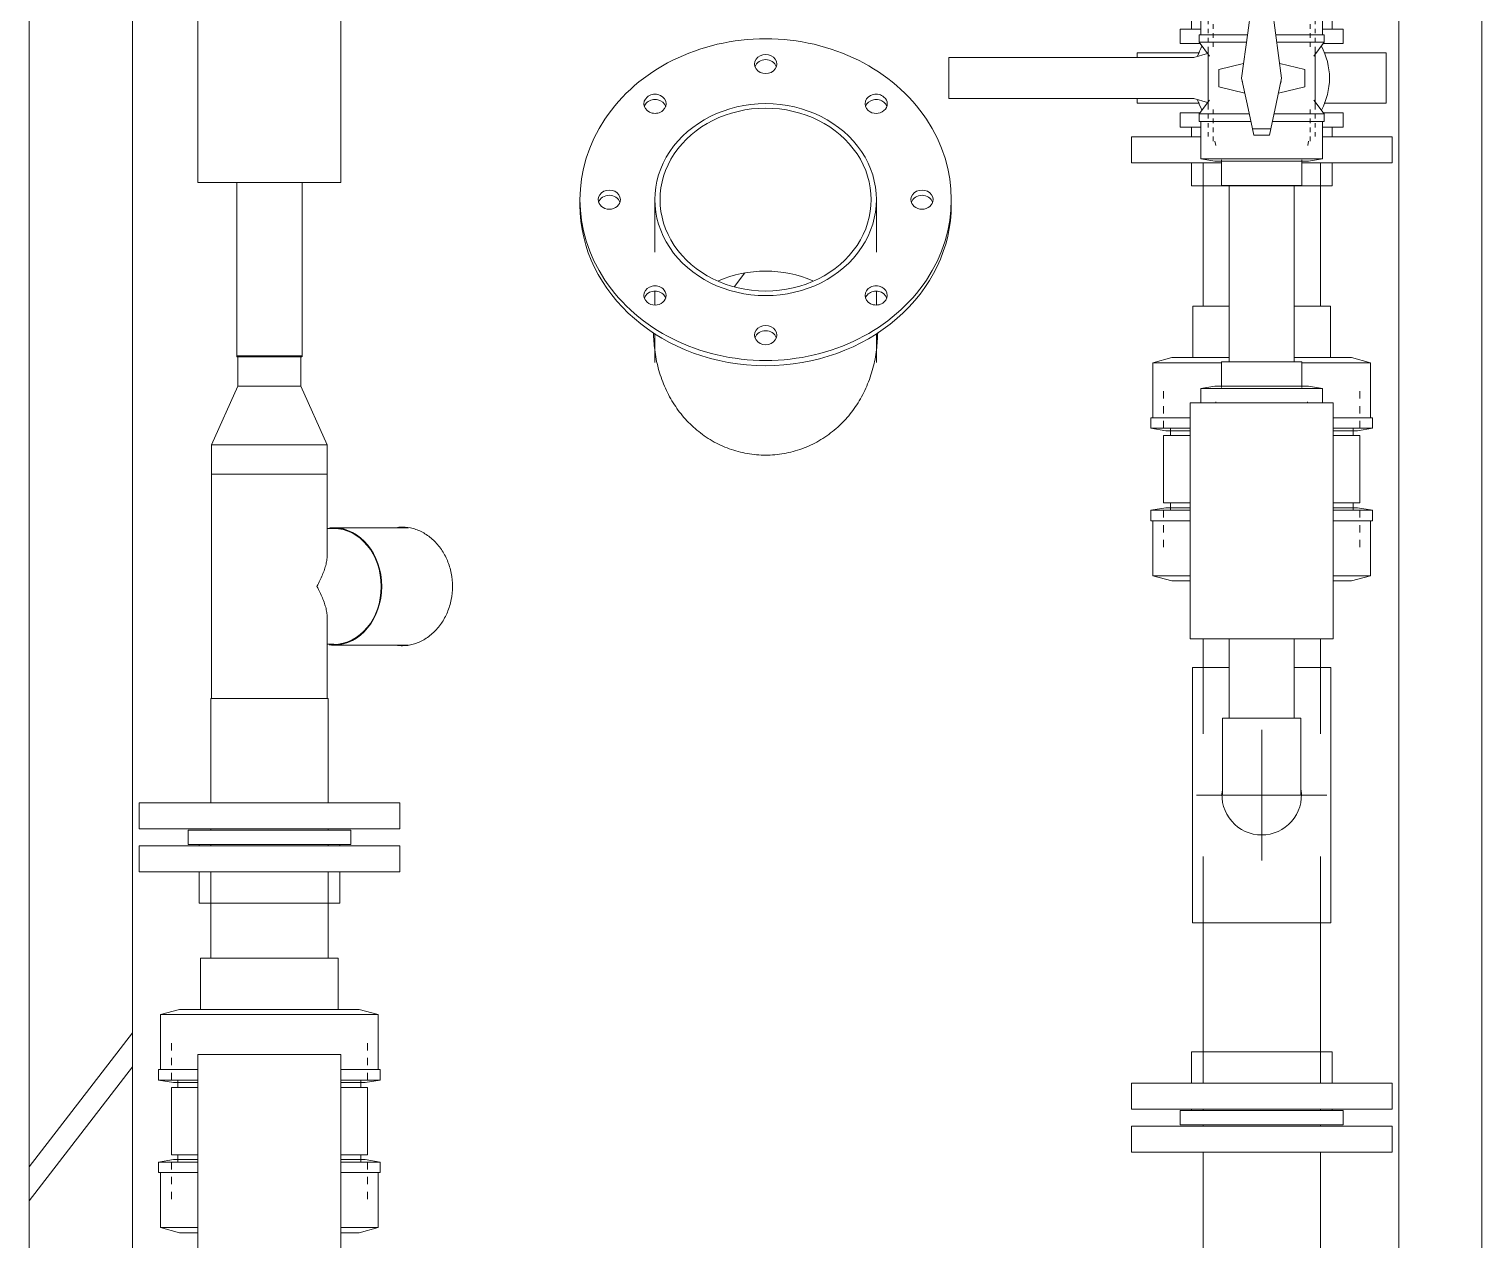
# Model space of a CAD drawing. Header units: millimetres. Extents: x -4001 to 3774, y -595 to 3523.
# Drawn here: x -2448 to -1333, y 1409 to 2338 of the extents above; entities that cross this region are included whole.
import ezdxf

# ---------------------------------------------------------------- set-up
doc = ezdxf.new("R2010")
doc.units = ezdxf.units.MM
for name, color, linetype, lineweight in [('A_--------_E-', 8, 'Continuous', 9), ('M-_EQPT----_E', 7, 'Continuous', 9), ('M-_WATR----_E', 5, 'Continuous', 9)]:
    doc.layers.add(name, color=color, linetype=linetype, lineweight=lineweight)

# ---------------------------------------------------------------- blocks, each defined once
blk = doc.blocks.new('PNS-0100 MAIN FRAME - ASY PNS-0100 MAIN FRAME_iam-651195-Разрез 3')
at = {"layer": 'A_--------_E-'}
for p, q in [((-1333.2, 2755), (-1333.2, 325.1)), ((-1906.9, 2140.2), (-1898.8, 2150.6)), ((-2368.9, 1567.7), (-2448.2, 1465)), ((-2448.2, 1438.8), (-2368.9, 1541.5))]:
    blk.add_line(p, q, dxfattribs=at)
blk = doc.blocks.new('PNS-0100 MAIN FRAME - Standard-550811-Разрез 3')
blk.add_blockref('PNS-0100 MAIN FRAME - ASY PNS-0100 MAIN FRAME_iam-651195-Разрез 3', (0, 0))
blk = doc.blocks.new('PNS-Filter column D1000 _Left side_ - ASY PNS-Filter column D1000_iam-892261-Разрез 3')
at = {"layer": 'A_--------_E-'}
for p, q in [((-2448.2, 2510.1), (-2448.2, 1014.4)), ((-2448.2, 1014.4), (-2448.2, 2510.1))]:
    blk.add_line(p, q, dxfattribs=at)
blk = doc.blocks.new('PNS-Filter column D1000 _Left side_ - Standard-896179-Разрез 3')
blk.add_blockref('PNS-Filter column D1000 _Left side_ - ASY PNS-Filter column D1000_iam-892261-Разрез 3', (0, 0))
blk = doc.blocks.new('PNS-Filter column D1000 _Left side_ - ASY PNS-Filter column D1000_iam-V2-Разрез 3')
at = {"layer": 'A_--------_E-'}
for p, q in [((-2368.9, 610.1), (-2368.9, 2510.1)), ((-1396.9, 2510.1), (-1396.9, 1014.2)), ((-1396.9, 1014.2), (-1396.9, 2510.1)), ((-2025.4, 2202.8), (-2025.4, 2206.8)), ((-1967.9, 2166.6), (-1967.9, 2206.8)), ((-1797.9, 2206.8), (-1797.9, 2166.6)), ((-1740.4, 2206.8), (-1740.4, 2202.8)), ((-1967.9, 2126.2), (-1967.9, 2136.5)), ((-1797.9, 2136.5), (-1797.9, 2126.2)), ((-1967.9, 2081.8), (-1967.9, 2104.2)), ((-1797.9, 2104.2), (-1797.9, 2081.8)), ((-2287.9, 2063.6), (-2287.9, 2086.1)), ((-2239.6, 2086.1), (-2239.6, 2063.6)), ((-2308.2, 2018.6), (-2287.9, 2063.6)), ((-2277.6, 2063.6), (-2287.8, 2063.6)), ((-2239.6, 2063.6), (-2277.6, 2063.6)), ((-2239.6, 2063.6), (-2219.3, 2018.6)), ((-2308.2, 1996.1), (-2308.2, 2018.6)), ((-2289.2, 2018.6), (-2308.2, 2018.6)), ((-2219.3, 2018.6), (-2289.2, 2018.6)), ((-2219.3, 2018.6), (-2219.3, 1996.1)), ((-2308.2, 1824.1), (-2308.2, 1996.1)), ((-2227.3, 1996.1), (-2308.2, 1996.1)), ((-2289.2, 1996.1), (-2308.2, 1996.1)), ((-2219.3, 1996.1), (-2289.2, 1996.1)), ((-2219.3, 1996.1), (-2227.3, 1996.1)), ((-2219.3, 1996.1), (-2219.3, 1935.6)), ((-2219.3, 1954.6), (-2214.4, 1954.6)), ((-2214.4, 1955.1), (-2157, 1955.1)), ((-2219.3, 1884.6), (-2219.3, 1824.1)), ((-2214.4, 1865.7), (-2219.3, 1865.7)), ((-2157, 1865.1), (-2214.4, 1865.1)), ((-2308.7, 1744.1), (-2308.7, 1824.1)), ((-2308.7, 1824.1), (-2237.9, 1824.1)), ((-2237.9, 1824.1), (-2218.7, 1824.1)), ((-2218.7, 1824.1), (-2218.7, 1744.1)), ((-2363.7, 1724.1), (-2363.7, 1744.1)), ((-2363.7, 1744.1), (-2345.6, 1744.1)), ((-2345.6, 1744.1), (-2163.7, 1744.1)), ((-2163.7, 1744.1), (-2163.7, 1724.1)), ((-2363.7, 1724.1), (-2345.6, 1724.1)), ((-2345.6, 1724.1), (-2163.7, 1724.1)), ((-1602.2, 1476.1), (-1602.2, 1496.1)), ((-1420.3, 1496.1), (-1602.2, 1496.1)), ((-1402.2, 1496.1), (-1420.3, 1496.1)), ((-1402.2, 1496.1), (-1402.2, 1476.1)), ((-1420.3, 1476.1), (-1602.2, 1476.1)), ((-1547.2, 1396.1), (-1547.2, 1476.1)), ((-1457.2, 1476.1), (-1457.2, 1396.1)), ((-1402.2, 1476.1), (-1420.3, 1476.1))]:
    blk.add_line(p, q, dxfattribs=at)
for centre, major_axis, ratio, start_param, end_param in [((-1882.9, 2206.8), (-142.5, 0), 0.866025, 4.712389, 7.853982), ((-1882.9, 2206.8), (-142.5, 0), 0.866025, 1.570796, 4.712389), ((-1882.9, 2310.8), (8.5, 0), 0.866025, 1.570796, 4.712389), ((-1882.9, 2306.8), (8.5, 0), 0.866025, 1.570796, 2.857075), ((-1882.9, 2310.8), (-8.5, 0), 0.866025, 1.570796, 4.712389), ((-1882.9, 2306.8), (8.5, 0), 0.866025, 0.284518, 1.570796), ((-1967.8, 2280.3), (8.5, 0), 0.866025, 5.497787, 8.63938), ((-1798.1, 2280.3), (8.5, 0), 0.866025, 0.785398, 3.926991), ((-1967.8, 2280.3), (8.5, 0), 0.866025, 2.356194, 5.497787), ((-1967.8, 2276.3), (8.5, 0), 0.866025, 2.356194, 2.864755), ((-1967.8, 2276.3), (8.5, 0), 0.866025, 0.276838, 2.356194), ((-1882.9, 2206.8), (-85, 0), 0.866025, 4.712389, 7.853982), ((-1882.9, 2206.8), (-85, 0), 0.866025, 4.712389, 7.853982), ((-1882.9, 2206.8), (-81, 0), 0.866025, 4.712389, 7.853982), ((-1882.9, 2206.8), (-85, 0), 0.866025, 1.570796, 4.712389), ((-1882.9, 2206.8), (-85, 0), 0.866025, 1.570796, 4.712389), ((-1882.9, 2206.8), (-81, 0), 0.866025, 1.570796, 4.712389), ((-1798.1, 2276.3), (8.5, 0), 0.866025, 0.785398, 2.864755), ((-1798.1, 2280.3), (8.5, 0), 0.866025, 3.926991, 7.068583), ((-1798.1, 2276.3), (8.5, 0), 0.866025, 0.276838, 0.785398), ((-2002.9, 2206.8), (8.5, 0), 0.866025, 0, 3.141593), ((-2002.9, 2202.8), (8.5, 0), 0.866025, 0.284518, 2.857075), ((-1762.9, 2206.8), (8.5, 0), 0.866025, 0, 3.141593), ((-1762.9, 2202.8), (8.5, 0), 0.866025, 0.284518, 2.857075), ((-1882.9, 2202.8), (-142.5, 0), 0.866025, 0, 1.570796), ((-2002.9, 2206.8), (8.5, 0), 0.866025, 3.141593, 6.283185), ((-1882.9, 2202.8), (-142.5, 0), 0.866025, 1.570796, 3.141593), ((-1762.9, 2206.8), (8.5, 0), 0.866025, 3.141593, 6.283185), ((-1882.9, 2081.8), (81, 0), 0.866025, 1.570796, 2.033415), ((-1882.9, 2081.8), (-81, 0), 0.866025, 4.24977, 4.712389), ((-1967.8, 2133.3), (8.5, 0), 0.866025, 0.785398, 3.926991), ((-1798.1, 2133.3), (8.5, 0), 0.866025, 5.497787, 8.63938), ((-1967.8, 2129.3), (8.5, 0), 0.866025, 0.785398, 2.864755), ((-1967.8, 2133.3), (8.5, 0), 0.866025, 3.926991, 7.068583), ((-1967.8, 2129.3), (8.5, 0), 0.866025, 0.276838, 0.785398), ((-1798.1, 2133.3), (8.5, 0), 0.866025, 2.356194, 5.497787), ((-1798.1, 2129.3), (8.5, 0), 0.866025, 2.356194, 2.864755), ((-1798.1, 2129.3), (8.5, 0), 0.866025, 0.276838, 2.356194), ((-1882.9, 2102.9), (8.5, 0), 0.866025, 1.570796, 4.712389), ((-1882.9, 2102.9), (8.5, 0), 0.866025, 4.712389, 7.853982), ((-1882.9, 2098.9), (8.5, 0), 0.866025, 1.570796, 2.857075), ((-1882.9, 2098.9), (8.5, 0), 0.866025, 0.284518, 1.570796), ((-2214.4, 1910.1), (0, 45), 0.819152, 0, 0.093906), ((-2214.4, 1910.1), (0, 45), 0.819152, 3.141593, 6.283185), ((-2214.4, 1910.1), (0, 44.5), 0.819152, 3.141593, 6.283185), ((-2214.4, 1910.1), (0, 45), 0.819152, 3.047687, 3.141593)]:
    blk.add_ellipse(centre, major_axis=major_axis, ratio=ratio, start_param=start_param, end_param=end_param, dxfattribs=at)
for points, knots in [([(-1968.9, 2104.8), (-1968.9, 2100.4), (-1968.3, 2091.2), (-1965.6, 2077.5), (-1960.9, 2063.6), (-1954.1, 2050.7), (-1945.9, 2039.5), (-1936, 2029.8), (-1924.1, 2021.4), (-1915.3, 2017.3), (-1910.8, 2015.7)], [-0.9967897, -0.9967897, -0.9967897, -0.9967897, -0.95, -0.9, -0.85, -0.8, -0.75, -0.7, -0.65, -0.6, -0.6, -0.6, -0.6]), ([(-1855.1, 2015.7), (-1850.6, 2017.3), (-1841.8, 2021.4), (-1829.9, 2029.8), (-1820, 2039.5), (-1811.7, 2050.7), (-1805, 2063.6), (-1800.2, 2077.5), (-1797.6, 2091.2), (-1797, 2100.4), (-1796.9, 2104.8)], [-0.4, -0.4, -0.4, -0.4, -0.35, -0.3, -0.25, -0.2, -0.15, -0.1, -0.05, -0.0032103, -0.0032103, -0.0032103, -0.0032103]), ([(-2219.3, 1935.6), (-2219.3, 1935.3), (-2219.3, 1933.9), (-2219.5, 1931.1), (-2220.2, 1927.1), (-2221.4, 1923.2), (-2223.5, 1917.6), (-2225.6, 1913.2), (-2227.3, 1910.1)], [0.6111111, 0.6111111, 0.6111111, 0.6111111, 0.625, 0.6875, 0.75, 0.8125, 0.875, 1, 1, 1, 1]), ([(-2227.3, 1910.1), (-2225.6, 1907.1), (-2223.5, 1902.7), (-2221.4, 1897.1), (-2220.2, 1893.1), (-2219.5, 1889.2), (-2219.3, 1886.4), (-2219.3, 1884.9), (-2219.3, 1884.6)], [0, 0, 0, 0, 0.125, 0.1875, 0.25, 0.3125, 0.375, 0.3888889, 0.3888889, 0.3888889, 0.3888889]), ([(-2165.4, 1864.8), (-2164.1, 1864.7), (-2160.2, 1864.5), (-2156.2, 1865), (-2153.4, 1865.7)], [-0.5320306, -0.5320306, -0.5320306, -0.5320306, -0.5, -0.4285714, -0.4285714, -0.4285714, -0.4285714])]:
    blk.add_open_spline(points, degree=3, knots=knots, dxfattribs=at)
for points in [[(-1968.9, 2104), (-1968.9, 2104.2), (-1968.9, 2104.5), (-1968.9, 2104.7)], [(-1797, 2104.7), (-1797, 2104.5), (-1797, 2104.2), (-1797, 2104)], [(-1910.8, 2015.7), (-1906.3, 2014.1), (-1897.1, 2011.6), (-1882.9, 2010.4), (-1868.7, 2011.6), (-1859.6, 2014.1), (-1855.1, 2015.7)], [(-2161.7, 1955.6), (-2162.9, 1955.6), (-2164.1, 1955.6), (-2165.4, 1955.4)], [(-2161.9, 1955.4), (-2161.3, 1955.5), (-2160.6, 1955.5), (-2160, 1955.6)], [(-2153.4, 1954.5), (-2156.2, 1955.3), (-2159, 1955.6), (-2161.7, 1955.6)], [(-2123.2, 1910.1), (-2123.2, 1913.6), (-2123.9, 1920.4), (-2126.9, 1930.1), (-2131.5, 1938.7), (-2137.7, 1945.9), (-2145.2, 1951.5), (-2150.7, 1953.8), (-2153.4, 1954.5)], [(-2153.4, 1865.7), (-2150.7, 1866.5), (-2145.2, 1868.8), (-2137.7, 1874.4), (-2131.5, 1881.6), (-2126.9, 1890.1), (-2123.9, 1899.9), (-2123.2, 1906.7), (-2123.2, 1910.1)], [(-2160, 1864.7), (-2160.6, 1864.7), (-2161.3, 1864.8), (-2161.9, 1864.8)]]:
    blk.add_open_spline(points, degree=3, dxfattribs=at)
blk = doc.blocks.new('PNS-Filter column D1000 _Left side_ - Standard-V3-Разрез 3')
at = {"layer": 'M-_EQPT----_E'}
for p, q in [((-2288.7, 2087.1), (-2288.7, 2086.1)), ((-2288, 2087.1), (-2288.7, 2087.1)), ((-2288.7, 2086.1), (-2278, 2086.1)), ((-2285.9, 2087.1), (-2287.2, 2087.1)), ((-2282.1, 2087.1), (-2284.2, 2087.1)), ((-2278, 2087.1), (-2279.8, 2087.1)), ((-2277.1, 2087.1), (-2278, 2087.1)), ((-2278, 2086.1), (-2238.8, 2086.1)), ((-2271.2, 2087.1), (-2274.3, 2087.1)), ((-2264.8, 2087.1), (-2268, 2087.1)), ((-2258.3, 2087.1), (-2261.5, 2087.1)), ((-2252.2, 2087.1), (-2255.2, 2087.1)), ((-2246.8, 2087.1), (-2249.4, 2087.1)), ((-2242.6, 2087.1), (-2244.6, 2087.1)), ((-2239.9, 2087.1), (-2241, 2087.1)), ((-2238.8, 2087.1), (-2239.1, 2087.1)), ((-2238.7, 2086.1), (-2238.7, 2087.1)), ((-2308.7, 1724.1), (-2308.7, 1723.1)), ((-2218.7, 1723.1), (-2218.7, 1724.1)), ((-1547.2, 1497.1), (-1547.2, 1496.1)), ((-1457.2, 1496.1), (-1457.2, 1497.1))]:
    blk.add_line(p, q, dxfattribs=at)
blk.add_blockref('PNS-Filter column D1000 _Left side_ - ASY PNS-Filter column D1000_iam-V2-Разрез 3', (0, 0))
blk = doc.blocks.new('COMER_industrial series - BVI10-EL090-V14-Разрез 3')
at = {"layer": 'M-_WATR----_E', "color": 140, "lineweight": 20}
for p, q in [((-1555, 2125), (-1555, 2085.6)), ((-1449.4, 2085.6), (-1449.4, 2125)), ((-1571.2, 2085.6), (-1585.7, 2081.7)), ((-1418.7, 2081.7), (-1433.2, 2085.6)), ((-1585.7, 2081.7), (-1585.7, 2039.5)), ((-1418.7, 2039.5), (-1418.7, 2081.7)), ((-1577.5, 2059.8), (-1577.5, 2054.2)), ((-1427, 2054.2), (-1427, 2059.8)), ((-1577.5, 2048.5), (-1577.5, 2042.8)), ((-1427, 2042.8), (-1427, 2048.5)), ((-1587.2, 2039.5), (-1587.2, 2031.5)), ((-1587.2, 2031.5), (-1575.7, 2029.5)), ((-1577.5, 2037.1), (-1577.5, 2031.5)), ((-1572.3, 2030.9), (-1572.3, 2025.8)), ((-1432.1, 2025.8), (-1432.1, 2030.9)), ((-1428.7, 2029.5), (-1417.2, 2031.5)), ((-1427, 2031.5), (-1427, 2037.1)), ((-1417.2, 2031.5), (-1417.2, 2039.5)), ((-1577.5, 2025.8), (-1577.5, 1974.2)), ((-1427, 1974.2), (-1427, 2025.8)), ((-1572.3, 1974.2), (-1572.3, 1969.1)), ((-1432.1, 1969.1), (-1432.1, 1974.2)), ((-1575.7, 1970.5), (-1587.2, 1968.5)), ((-1587.2, 1968.5), (-1587.2, 1960.5)), ((-1577.5, 1968.5), (-1577.5, 1962.9)), ((-1417.2, 1968.5), (-1428.7, 1970.5)), ((-1427, 1962.9), (-1427, 1968.5)), ((-1417.2, 1960.5), (-1417.2, 1968.5)), ((-1585.7, 1960.5), (-1585.7, 1918.3)), ((-1577.5, 1957.2), (-1577.5, 1951.5)), ((-1427, 1951.5), (-1427, 1957.2)), ((-1418.7, 1918.3), (-1418.7, 1960.5)), ((-1577.5, 1945.8), (-1577.5, 1940.2)), ((-1427, 1940.2), (-1427, 1945.8)), ((-1585.7, 1918.3), (-1571.2, 1914.4)), ((-1433.2, 1914.4), (-1418.7, 1918.3))]:
    blk.add_line(p, q, dxfattribs=at)
for centre, major_axis, start_param, end_param in [((-1502.2, 2125), (52.8, 0), 3.141593, 4.216722), ((-1502.2, 2125), (-52.8, 0), 2.066463, 3.141593), ((-1502.2, 2085.6), (-69, 0), 0, 1.199711), ((-1502.2, 2085.6), (69, 0), 5.083773, 6.283185), ((-1502.2, 2081.7), (83.5, 0), 3.141593, 4.334162), ((-1502.2, 2081.7), (83.5, 0), 5.090616, 6.283185), ((-1502.2, 2039.5), (85, 0), 3.141593, 4.00864), ((-1502.2, 2031.5), (85, 0), 3.141738, 4.00864), ((-1502.2, 2029.5), (73.5, 0), 3.141738, 3.86251), ((-1502.2, 2039.5), (85, 0), 5.416569, 6.283185), ((-1502.2, 2031.5), (85, 0), 5.416569, 6.28304), ((-1502.2, 2029.5), (73.5, 0), 5.562824, 6.28304), ((-1502.2, 2025.8), (75.3, 0), 3.141593, 3.889972), ((-1502.2, 2025.8), (75.3, 0), 5.535348, 6.283185), ((-1502.2, 1974.2), (75.3, 0), 3.141593, 3.889972), ((-1502.2, 1974.2), (75.3, 0), 5.535348, 6.283185), ((-1502.2, 1968.5), (85, 0), 3.141593, 4.00864), ((-1502.2, 1970.5), (73.5, 0), 3.141593, 3.86251), ((-1502.2, 1968.5), (-85, 0), 2.274976, 3.141593), ((-1502.2, 1970.5), (73.5, 0), 5.562824, 6.283185), ((-1502.2, 1960.5), (85, 0), 3.141593, 4.00864), ((-1502.2, 1960.5), (85, 0), 5.416569, 6.283185), ((-1502.2, 1918.3), (83.5, 0), 3.141687, 3.992188), ((-1502.2, 1918.3), (-83.5, 0), 2.291436, 3.141499), ((-1502.2, 1914.4), (69, 0), 3.141687, 3.785495), ((-1502.2, 1914.4), (69, 0), 5.639875, 6.283091)]:
    blk.add_ellipse(centre, major_axis=major_axis, ratio=0.000025, start_param=start_param, end_param=end_param, dxfattribs=at)
blk = doc.blocks.new('COMER_industrial series - BVI10-EL090-345467-Разрез 3')
at = {"layer": 'M-_WATR----_E', "color": 33, "lineweight": 20}
for p, q in [((-3367.8, 1625), (-3367.8, 1585.6)), ((-3367.8, 1625), (-3262.2, 1625)), ((-3262.2, 1585.6), (-3262.2, 1625)), ((-3384, 1585.6), (-3398.5, 1581.7)), ((-3246, 1585.6), (-3384, 1585.6)), ((-3231.5, 1581.7), (-3246, 1585.6)), ((-3398.5, 1581.7), (-3398.5, 1539.5)), ((-3231.5, 1581.7), (-3398.5, 1581.7)), ((-3231.5, 1539.5), (-3231.5, 1581.7)), ((-3390.2, 1559.8), (-3390.2, 1554.2)), ((-3369.9, 1551), (-3369.9, 1370)), ((-3260, 1551), (-3369.9, 1551)), ((-3260, 1370), (-3260, 1551)), ((-3239.7, 1554.2), (-3239.7, 1559.8)), ((-3400, 1539.5), (-3400, 1531.5)), ((-3370, 1539.5), (-3400, 1539.5)), ((-3390.2, 1548.5), (-3390.2, 1542.8)), ((-3230, 1539.5), (-3259.9, 1539.5)), ((-3239.7, 1542.8), (-3239.7, 1548.5)), ((-3230, 1531.5), (-3230, 1539.5)), ((-3400, 1531.5), (-3388.5, 1529.5)), ((-3370, 1531.5), (-3400, 1531.5)), ((-3390.2, 1537.1), (-3390.2, 1531.5)), ((-3388.5, 1529.5), (-3370.2, 1529.5)), ((-3385.1, 1530.9), (-3385.1, 1525.8)), ((-3230, 1531.5), (-3259.9, 1531.5)), ((-3259.7, 1529.5), (-3241.5, 1529.5)), ((-3244.8, 1525.8), (-3244.8, 1530.9)), ((-3241.5, 1529.5), (-3230, 1531.5)), ((-3239.7, 1531.5), (-3239.7, 1537.1)), ((-3390.2, 1525.8), (-3390.2, 1474.2)), ((-3390.2, 1525.8), (-3370.1, 1525.8)), ((-3259.8, 1525.8), (-3239.7, 1525.8)), ((-3239.7, 1474.2), (-3239.7, 1525.8)), ((-3370.1, 1474.2), (-3390.2, 1474.2)), ((-3385.1, 1474.2), (-3385.1, 1469.1)), ((-3239.7, 1474.2), (-3259.8, 1474.2)), ((-3244.8, 1469.1), (-3244.8, 1474.2)), ((-3388.5, 1470.5), (-3400, 1468.5)), ((-3400, 1468.5), (-3400, 1460.5)), ((-3400, 1468.5), (-3370, 1468.5)), ((-3390.2, 1468.5), (-3390.2, 1462.9)), ((-3370.2, 1470.5), (-3388.5, 1470.5)), ((-3259.9, 1468.5), (-3230, 1468.5)), ((-3241.5, 1470.5), (-3259.7, 1470.5)), ((-3230, 1468.5), (-3241.5, 1470.5)), ((-3239.7, 1462.9), (-3239.7, 1468.5)), ((-3230, 1460.5), (-3230, 1468.5)), ((-3400, 1460.5), (-3370, 1460.5)), ((-3398.5, 1460.5), (-3398.5, 1418.3)), ((-3390.2, 1457.2), (-3390.2, 1451.5)), ((-3259.9, 1460.5), (-3230, 1460.5)), ((-3239.7, 1451.5), (-3239.7, 1457.2)), ((-3231.5, 1418.3), (-3231.5, 1460.5)), ((-3390.2, 1445.8), (-3390.2, 1440.2)), ((-3239.7, 1440.2), (-3239.7, 1445.8)), ((-3398.5, 1418.3), (-3384, 1414.4)), ((-3398.5, 1418.3), (-3370, 1418.3)), ((-3259.9, 1418.3), (-3231.5, 1418.3)), ((-3246, 1414.4), (-3231.5, 1418.3)), ((-3384, 1414.4), (-3370.1, 1414.4)), ((-3259.7, 1414.4), (-3246, 1414.4)), ((-3369.9, 1370), (-3260, 1370))]:
    blk.add_line(p, q, dxfattribs=at)
blk = doc.blocks.new('COMER_ST10_BR00_U-PVC бурт под фланец с гладкой поверхностью red - DN20 - DN225-V24-Разрез 3')
at = {"layer": 'M-_WATR----_E', "color": 33, "lineweight": 20}
for p, q in [((-2326.2, 1723.1), (-2326.2, 1712.1)), ((-2201.2, 1723.1), (-2326.2, 1723.1)), ((-2201.2, 1712.1), (-2201.2, 1723.1)), ((-2326.2, 1712.1), (-2201.2, 1712.1)), ((-2317.7, 1712.1), (-2317.7, 1711.1)), ((-2209.7, 1711.1), (-2209.7, 1712.1)), ((-2317.7, 1691.1), (-2317.7, 1667.1)), ((-2209.7, 1667.1), (-2209.7, 1691.1)), ((-2317.7, 1667.1), (-2209.7, 1667.1))]:
    blk.add_line(p, q, dxfattribs=at)
blk = doc.blocks.new('COMER_BR00_U-PVC свободный фланец red - DN15 - DN200-V25-Разрез 3')
at = {"layer": 'M-_WATR----_E', "lineweight": 20}
for p, q in [((-2363.7, 1711.1), (-2363.7, 1691.1)), ((-2163.7, 1711.1), (-2363.7, 1711.1)), ((-2163.7, 1691.1), (-2163.7, 1711.1)), ((-2363.7, 1691.1), (-2163.7, 1691.1))]:
    blk.add_line(p, q, dxfattribs=at)
blk = doc.blocks.new('COMER_BUT сермя _Butterfly valves_ red - BUT10090-V59-Разрез 3')
at = {"layer": 'M-_WATR----_E', "color": 140, "lineweight": 20}
for p, q in [((-1597.7, 2319.3), (-1597.7, 2315.7)), ((-1406.7, 2280.7), (-1406.7, 2319.3)), ((-1554.2, 2315.7), (-1742.2, 2315.7)), ((-1742.2, 2315.7), (-1742.2, 2284.3)), ((-1742.2, 2315.7), (-1742.2, 2315.7)), ((-1543.7, 2318.8), (-1554.2, 2315.7)), ((-1742.2, 2284.3), (-1554.2, 2284.3)), ((-1597.7, 2284.3), (-1597.7, 2280.7)), ((-1554.2, 2284.3), (-1543.7, 2281.2))]:
    blk.add_line(p, q, dxfattribs=at)
for start, end in [(151.9083, 161.2384), (0, 28.0917), (331.9126, 360), (198.7643, 208.0874)]:
    blk.add_arc((-1502.2, 2300), 52, start, end, dxfattribs=at)
for centre, start_param, end_param in [((-1502.2, 2319.3), 3.141593, 4.188045), ((-1502.2, 2319.3), 5.236733, 6.283185), ((-1502.2, 2280.7), 3.141593, 4.188037), ((-1502.2, 2280.7), 5.236741, 6.283185)]:
    blk.add_ellipse(centre, major_axis=(95.5, 0), ratio=0.000025, start_param=start_param, end_param=end_param, dxfattribs=at)
blk = doc.blocks.new('COMER_ST10_U-PVC бурт под фланец с гладкой поверхностью red - DN20 - DN225-V60-Разрез 3')
at = {"layer": 'M-_WATR----_E', "lineweight": 20}
for p, q in [((-1564.7, 2273.5), (-1564.7, 2262.5)), ((-1439.7, 2262.5), (-1439.7, 2273.5)), ((-1556.2, 2262.5), (-1556.2, 2255)), ((-1448.2, 2255), (-1448.2, 2262.5)), ((-1556.2, 2235), (-1556.2, 2217.5)), ((-1448.2, 2217.5), (-1448.2, 2235))]:
    blk.add_line(p, q, dxfattribs=at)
for centre, major_axis, start_param, end_param in [((-1502.2, 2273.5), (62.5, 0), 3.141593, 3.846082), ((-1502.2, 2273.5), (62.5, 0), 5.578696, 6.283185), ((-1502.2, 2262.5), (62.5, 0), 3.141593, 3.86226), ((-1502.2, 2262.5), (62.5, 0), 5.562518, 6.283185), ((-1502.2, 2217.5), (54, 0), 3.141593, 4.228994), ((-1502.2, 2217.5), (54, 0), 5.195784, 6.283185)]:
    blk.add_ellipse(centre, major_axis=major_axis, ratio=0.000025, start_param=start_param, end_param=end_param, dxfattribs=at)
blk = doc.blocks.new('COMER_ST10_U-PVC бурт под фланец с гладкой поверхностью red - DN20 - DN225-V61-Разрез 3')
at = {"layer": 'M-_WATR----_E', "lineweight": 20}
for p, q in [((-1556.2, 2382.5), (-1556.2, 2365)), ((-1448.2, 2365), (-1448.2, 2382.5)), ((-1556.2, 2345), (-1556.2, 2337.5)), ((-1448.2, 2337.5), (-1448.2, 2345)), ((-1564.7, 2337.5), (-1564.7, 2326.5)), ((-1439.7, 2326.5), (-1439.7, 2337.5))]:
    blk.add_line(p, q, dxfattribs=at)
for centre, major_axis, start_param, end_param in [((-1502.2, 2382.5), (-54, 0), 0, 1.087401), ((-1502.2, 2382.5), (54, 0), 5.195784, 6.283185), ((-1502.2, 2337.5), (-62.5, 0), 0, 0.720667), ((-1502.2, 2337.5), (62.5, 0), 5.562518, 6.283185), ((-1502.2, 2326.5), (62.5, 0), 3.141593, 3.846122), ((-1502.2, 2326.5), (-62.5, 0), 2.437063, 3.141593)]:
    blk.add_ellipse(centre, major_axis=major_axis, ratio=0.000025, start_param=start_param, end_param=end_param, dxfattribs=at)
blk = doc.blocks.new('COMER_BR00_U-PVC свободный фланец red - DN15 - DN200-V62-Разрез 3')
at = {"layer": 'M-_WATR----_E', "lineweight": 20}
for p, q in [((-1602.2, 2255), (-1602.2, 2235)), ((-1402.2, 2235), (-1402.2, 2255))]:
    blk.add_line(p, q, dxfattribs=at)
for centre, start_param, end_param in [((-1502.2, 2255), 3.141593, 4.225154), ((-1502.2, 2255), 5.199624, 6.283185), ((-1502.2, 2235), 3.141593, 4.397204), ((-1502.2, 2235), 5.027574, 6.283185)]:
    blk.add_ellipse(centre, major_axis=(100, 0), ratio=0.000025, start_param=start_param, end_param=end_param, dxfattribs=at)
blk = doc.blocks.new('COMER_industrial series - BVI10-EL050-V74-Разрез 3')
at = {"layer": 'M-_WATR----_E', "color": 136, "lineweight": 20}
for p, q in [((-3345.8, 2432.4), (-3345.8, 2412.7)), ((-3345.8, 2432.4), (-3284.2, 2432.4)), ((-3284.2, 2412.7), (-3284.2, 2432.4)), ((-3351, 2413.6), (-3361.6, 2411.8)), ((-3361.6, 2411.8), (-3361.6, 2401)), ((-3268.3, 2411.8), (-3361.6, 2411.8)), ((-3279, 2413.6), (-3351, 2413.6)), ((-3268.3, 2411.8), (-3279, 2413.6)), ((-3268.3, 2401), (-3268.3, 2411.8)), ((-3369.9, 2401), (-3369.9, 2220)), ((-3260, 2401), (-3369.9, 2401)), ((-3350.2, 2401.7), (-3350.4, 2401)), ((-3279.5, 2401), (-3279.7, 2401.7)), ((-3260, 2220), (-3260, 2401)), ((-3369.9, 2220), (-3260, 2220))]:
    blk.add_line(p, q, dxfattribs=at)
blk = doc.blocks.new('COMER_industrial series - BVI10050-V87-Разрез 3')
at = {"layer": 'M-_WATR----_E', "color": 142, "lineweight": 20}
for p, q in [((-1533, 2382.4), (-1533, 2362.7)), ((-1533, 2382.4), (-1471.4, 2382.4)), ((-1471.4, 2362.7), (-1471.4, 2382.4)), ((-1508.2, 2369.8), (-1508.2, 2370)), ((-1496.2, 2370), (-1508.2, 2370)), ((-1508.2, 2369.8), (-1496.2, 2369.8)), ((-1496.2, 2370), (-1496.2, 2369.8)), ((-1538.2, 2363.6), (-1548.9, 2361.8)), ((-1548.9, 2361.8), (-1548.9, 2333.3)), ((-1509.3, 2361.8), (-1548.9, 2361.8)), ((-1509.1, 2363.6), (-1538.2, 2363.6)), ((-1466.2, 2363.6), (-1495.3, 2363.6)), ((-1455.6, 2361.8), (-1495.1, 2361.8)), ((-1455.6, 2361.8), (-1466.2, 2363.6)), ((-1455.6, 2333.3), (-1455.6, 2361.8)), ((-1543.2, 2344.9), (-1543.2, 2341.4)), ((-1539.5, 2348.4), (-1539.5, 2344.9)), ((-1537.5, 2351.7), (-1538.2, 2348.4)), ((-1466.2, 2348.4), (-1466.9, 2351.7)), ((-1465, 2344.9), (-1465, 2348.4)), ((-1461.2, 2341.4), (-1461.2, 2344.9)), ((-1550.2, 2333.3), (-1550.2, 2327.5)), ((-1513.1, 2333.3), (-1550.2, 2333.3)), ((-1543.2, 2337.9), (-1543.2, 2334.5)), ((-1543.2, 2331), (-1543.2, 2327.5)), ((-1539.5, 2341.4), (-1539.5, 2337.9)), ((-1539.5, 2334.5), (-1539.5, 2331)), ((-1454.2, 2333.3), (-1491.3, 2333.3)), ((-1465, 2337.9), (-1465, 2341.4)), ((-1465, 2331), (-1465, 2334.5)), ((-1461.2, 2334.5), (-1461.2, 2337.9)), ((-1461.2, 2327.5), (-1461.2, 2331)), ((-1454.2, 2327.5), (-1454.2, 2333.3)), ((-1550.2, 2327.5), (-1542.2, 2316.8)), ((-1513.9, 2327.5), (-1550.2, 2327.5)), ((-1543.2, 2324), (-1543.2, 2276)), ((-1539.5, 2327.5), (-1539.5, 2324)), ((-1454.2, 2327.5), (-1490.5, 2327.5)), ((-1465, 2324), (-1465, 2327.5)), ((-1462.2, 2316.8), (-1454.2, 2327.5)), ((-1461.2, 2276), (-1461.2, 2324)), ((-1516.1, 2311.2), (-1535.2, 2306.6)), ((-1469.2, 2306.6), (-1488.4, 2311.2)), ((-1535.2, 2306.6), (-1535.2, 2293.4)), ((-1469.2, 2293.4), (-1469.2, 2306.6)), ((-1535.2, 2293.4), (-1515.1, 2288.5)), ((-1489.3, 2288.5), (-1469.2, 2293.4)), ((-1542.2, 2283.2), (-1550.2, 2272.5)), ((-1539.5, 2276), (-1539.5, 2272.5)), ((-1465, 2272.5), (-1465, 2276)), ((-1454.2, 2272.5), (-1462.2, 2283.2)), ((-1550.2, 2272.5), (-1550.2, 2266.7)), ((-1550.2, 2272.5), (-1511.7, 2272.5)), ((-1550.2, 2266.7), (-1510.5, 2266.7)), ((-1548.9, 2266.7), (-1548.9, 2238.2)), ((-1543.2, 2272.5), (-1543.2, 2269)), ((-1543.2, 2265.5), (-1543.2, 2262.1)), ((-1539.5, 2269), (-1539.5, 2265.5)), ((-1493.9, 2266.7), (-1454.2, 2266.7)), ((-1492.7, 2272.5), (-1454.2, 2272.5)), ((-1465, 2265.5), (-1465, 2269)), ((-1461.2, 2269), (-1461.2, 2272.5)), ((-1461.2, 2262.1), (-1461.2, 2265.5)), ((-1455.6, 2238.2), (-1455.6, 2266.7)), ((-1454.2, 2266.7), (-1454.2, 2272.5)), ((-1543.2, 2258.6), (-1543.2, 2255.1)), ((-1539.5, 2262.1), (-1539.5, 2258.6)), ((-1539.5, 2255.1), (-1539.5, 2251.6)), ((-1508.2, 2256.2), (-1509.2, 2261)), ((-1495.2, 2261), (-1509.2, 2261)), ((-1508.2, 2256.2), (-1496.2, 2256.2)), ((-1495.2, 2261), (-1496.2, 2256.2)), ((-1465, 2258.6), (-1465, 2262.1)), ((-1465, 2251.6), (-1465, 2255.1)), ((-1461.2, 2255.1), (-1461.2, 2258.6)), ((-1538.2, 2251.6), (-1537.5, 2248.3)), ((-1466.9, 2248.3), (-1466.2, 2251.6)), ((-1548.9, 2238.2), (-1538.2, 2236.4)), ((-1548.9, 2238.2), (-1455.6, 2238.2)), ((-1538.2, 2236.4), (-1466.2, 2236.4)), ((-1533, 2237.3), (-1533, 2217.6)), ((-1471.4, 2217.6), (-1471.4, 2237.3)), ((-1466.2, 2236.4), (-1455.6, 2238.2)), ((-1471.4, 2217.6), (-1533, 2217.6))]:
    blk.add_line(p, q, dxfattribs=at)
at = {"layer": 'M-_WATR----_E', "color": 142, "lineweight": 20, "flags": 128}
for points in [[(-1517.6, 2300), (-1512.9, 2334.8), (-1508.2, 2369.8)], [(-1496.2, 2369.8), (-1491.5, 2334.8), (-1486.9, 2300)], [(-1509.2, 2261), (-1513.4, 2280.4), (-1517.6, 2300)], [(-1486.9, 2300), (-1491, 2280.4), (-1495.2, 2261)]]:
    blk.add_lwpolyline(points, dxfattribs=at)
at = {"layer": 'M-_WATR----_E', "color": 142, "lineweight": 20}
for radius, start, end in [(15.1, 187.568, 194.03), (15.2, 189.3511, 197.2047), (15.1, 342.7953, 350.6489)]:
    blk.add_arc((-1502.2, 2300), radius, start, end, dxfattribs=at)
blk = doc.blocks.new('COMER_industrial series - BVI10-EL050-V84-Разрез 3')
at = {"layer": 'M-_WATR----_E', "color": 142, "lineweight": 20}
for p, q in [((-2584.3, 2082.4), (-2584.3, 2062.7)), ((-2584.3, 2082.4), (-2522.7, 2082.4)), ((-2522.7, 2062.7), (-2522.7, 2082.4)), ((-2589.5, 2063.6), (-2600.1, 2061.8)), ((-2517.5, 2063.6), (-2589.5, 2063.6)), ((-2506.8, 2061.8), (-2517.5, 2063.6)), ((-2600.1, 2061.8), (-2600.1, 2051)), ((-2506.8, 2061.8), (-2600.1, 2061.8)), ((-2588.7, 2051.7), (-2588.9, 2051)), ((-2518, 2051), (-2518.2, 2051.7)), ((-2506.8, 2051), (-2506.8, 2061.8)), ((-2608.4, 2051), (-2608.4, 1870)), ((-2498.5, 2051), (-2608.4, 2051)), ((-2498.5, 1870), (-2498.5, 2051)), ((-2608.4, 1870), (-2498.5, 1870))]:
    blk.add_line(p, q, dxfattribs=at)
blk = doc.blocks.new('COMER_EL50_U-PVC отвод 90 - DN16-DN315 _Grey_-V88-Разрез 3')
at = {"layer": 'M-_WATR----_E', "color": 142, "lineweight": 20}
for p, q in [((-1532.2, 1809), (-1532.2, 1780.8)), ((-1502.2, 1809), (-1532.2, 1809)), ((-1472.2, 1809), (-1502.2, 1809)), ((-1472.2, 1780.8), (-1472.2, 1809))]:
    blk.add_line(p, q, dxfattribs=at)
at = {"layer": 'M-_WATR----_E', "color": 142, "lineweight": 20, "flags": 128}
for points in [[(-1532.2, 1780.8), (-1532.2, 1779.6), (-1532.2, 1778.3), (-1532.2, 1777.1), (-1532.2, 1775.9), (-1532.2, 1774.7), (-1532.2, 1773.5), (-1532.2, 1772.3), (-1532.2, 1771.1), (-1532.2, 1769.9), (-1532.2, 1768.8), (-1532.2, 1767.7), (-1532.2, 1766.6), (-1532.2, 1765.5), (-1532.2, 1764.4), (-1532.2, 1763.4), (-1532.2, 1762.4), (-1532.2, 1761.4), (-1532.2, 1760.5), (-1532.2, 1759.6), (-1532.2, 1758.7), (-1532.2, 1757.9), (-1532.2, 1757.1), (-1532.2, 1756.3), (-1532.2, 1755.6), (-1532.2, 1754.9), (-1532.2, 1754.2), (-1532.2, 1753.6), (-1532.2, 1753.1), (-1532.2, 1752.6), (-1532.2, 1752.1), (-1532.2, 1751.7), (-1532.2, 1751.3), (-1532.2, 1751), (-1532.2, 1750.7), (-1532.2, 1750.4), (-1532.2, 1750.3), (-1532.2, 1750.1), (-1532.2, 1750), (-1532.2, 1750), (-1532.2, 1750)], [(-1472.2, 1750), (-1472.2, 1750), (-1472.2, 1750.1), (-1472.2, 1750.2), (-1472.2, 1750.4), (-1472.2, 1750.6), (-1472.2, 1750.9), (-1472.2, 1751.2), (-1472.2, 1751.6), (-1472.2, 1752), (-1472.2, 1752.4), (-1472.2, 1752.9), (-1472.2, 1753.5), (-1472.2, 1754.1), (-1472.2, 1754.7), (-1472.2, 1755.4), (-1472.2, 1756.1), (-1472.2, 1756.9), (-1472.2, 1757.6), (-1472.2, 1758.5), (-1472.2, 1759.3), (-1472.2, 1760.2), (-1472.2, 1761.2), (-1472.2, 1762.1), (-1472.2, 1763.1), (-1472.2, 1764.2), (-1472.2, 1765.2), (-1472.2, 1766.3), (-1472.2, 1767.4), (-1472.2, 1768.5), (-1472.2, 1769.6), (-1472.2, 1770.8), (-1472.2, 1772), (-1472.2, 1773.2), (-1472.2, 1774.4), (-1472.2, 1775.6), (-1472.2, 1776.8), (-1472.2, 1778), (-1472.2, 1779.2), (-1472.2, 1780.5), (-1472.2, 1780.8)]]:
    blk.add_lwpolyline(points, dxfattribs=at)
blk = doc.blocks.new('Тройник клеевой - d 20-315 мм-959994-Разрез 3')
at = {"layer": 'M-_WATR----_E', "color": 140, "lineweight": 20}
for p, q in [((-1555.2, 1848), (-1555.2, 1797)), ((-1449.2, 1797), (-1449.2, 1848)), ((-1555.2, 1797), (-1555.2, 1750)), ((-1449.2, 1750), (-1449.2, 1797)), ((-1555.2, 1750), (-1555.2, 1703)), ((-1449.2, 1703), (-1449.2, 1750)), ((-1555.2, 1703), (-1555.2, 1652)), ((-1449.2, 1652), (-1449.2, 1703))]:
    blk.add_line(p, q, dxfattribs=at)
for start, end in [(172.054, 270), (270, 7.3458)]:
    blk.add_arc((-1502.2, 1750), 30.5, start, end, dxfattribs=at)
for centre, major_axis, start_param, end_param in [((-1502.2, 1848), (-53, 0), 0, 1.077919), ((-1502.2, 1848), (53, 0), 5.205266, 6.283185), ((-1502.2, 1652), (-53, 0), 0, 1.570796), ((-1502.2, 1652), (-53, 0), 1.570796, 3.141593)]:
    blk.add_ellipse(centre, major_axis=major_axis, ratio=0.000023, start_param=start_param, end_param=end_param, dxfattribs=at)
blk = doc.blocks.new('COMER_ST10_BR00_U-PVC бурт под фланец с гладкой поверхностью red - DN20 - DN225-V90-Разрез 3')
at = {"layer": 'M-_WATR----_E', "color": 140, "lineweight": 20}
for p, q in [((-1556.2, 1553.1), (-1556.2, 1529.1)), ((-1448.2, 1529.1), (-1448.2, 1553.1)), ((-1564.7, 1508.1), (-1564.7, 1497.1)), ((-1556.2, 1509.1), (-1556.2, 1508.1)), ((-1448.2, 1508.1), (-1448.2, 1509.1)), ((-1439.7, 1497.1), (-1439.7, 1508.1))]:
    blk.add_line(p, q, dxfattribs=at)
for centre, major_axis, start_param, end_param in [((-1502.2, 1553.1), (54, 0), 3.141593, 4.712389), ((-1502.2, 1553.1), (54, 0), 4.712389, 6.283185), ((-1502.2, 1508.1), (62.5, 0), 3.141593, 4.712389), ((-1502.2, 1508.1), (62.5, 0), 4.712389, 6.283185), ((-1502.2, 1497.1), (-62.5, 0), 0, 1.570796), ((-1502.2, 1497.1), (-62.5, 0), 1.570796, 3.141593)]:
    blk.add_ellipse(centre, major_axis=major_axis, ratio=0.000036, start_param=start_param, end_param=end_param, dxfattribs=at)
blk = doc.blocks.new('COMER_BR00_U-PVC свободный фланец red - DN15 - DN200-V91-Разрез 3')
at = {"layer": 'M-_WATR----_E', "lineweight": 20}
for p, q in [((-1602.2, 1529.1), (-1602.2, 1509.1)), ((-1402.2, 1509.1), (-1402.2, 1529.1))]:
    blk.add_line(p, q, dxfattribs=at)
for centre, major_axis, start_param, end_param in [((-1502.2, 1529.1), (100, 0), 3.141593, 4.712389), ((-1502.2, 1529.1), (100, 0), 4.712389, 6.283185), ((-1502.2, 1509.1), (-100, 0), 0, 1.570796), ((-1502.2, 1509.1), (-100, 0), 1.570796, 3.141593)]:
    blk.add_ellipse(centre, major_axis=major_axis, ratio=0.000036, start_param=start_param, end_param=end_param, dxfattribs=at)

msp = doc.modelspace()

# ---------------------------------------------------------------- linework, layer by layer
at = {"layer": 'M-_WATR----_E', "color": 140, "lineweight": 20}
for p, q in [((-1547.2, 2235), (-1547.2, 2125)), ((-1457.2, 2125), (-1457.2, 2235)), ((-1547.2, 1870), (-1547.2, 1797)), ((-1457.2, 1797), (-1457.2, 1870)), ((-1547.2, 1703), (-1547.2, 1529.1)), ((-1457.2, 1529.1), (-1457.2, 1703)), ((-1547.2, 1509.1), (-1547.2, 1508.1)), ((-1457.2, 1508.1), (-1457.2, 1509.1))]:
    msp.add_line(p, q, dxfattribs=at)
at = {"layer": 'M-_WATR----_E', "color": 136, "lineweight": 20}
for p, q in [((-2288.7, 2220), (-2288.7, 2087.1)), ((-2238.7, 2087.1), (-2238.7, 2220)), ((-2288.7, 2087.1), (-2288.5, 2087.1)), ((-2287.8, 2087.1), (-2287.2, 2087.1)), ((-2285.9, 2087.1), (-2284.2, 2087.1)), ((-2282.1, 2087.1), (-2279.8, 2087.1)), ((-2277.1, 2087.1), (-2274.3, 2087.1)), ((-2271.2, 2087.1), (-2268, 2087.1)), ((-2264.8, 2087.1), (-2261.5, 2087.1)), ((-2258.3, 2087.1), (-2255.1, 2087.1)), ((-2252.2, 2087.1), (-2249.4, 2087.1)), ((-2246.8, 2087.1), (-2244.5, 2087.1)), ((-2242.6, 2087.1), (-2241, 2087.1)), ((-2239.9, 2087.1), (-2239.1, 2087.1))]:
    msp.add_line(p, q, dxfattribs=at)
at = {"layer": 'M-_WATR----_E', "color": 142, "lineweight": 20}
for p, q in [((-1527.2, 2217.5), (-1527.2, 2082.5)), ((-1477.2, 2217.5), (-1527.2, 2217.5)), ((-1477.2, 2082.5), (-1477.2, 2217.5)), ((-1527.2, 2082.5), (-1477.2, 2082.5)), ((-1527.2, 1870), (-1527.2, 1809)), ((-1477.2, 1809), (-1477.2, 1870)), ((-1502.2, 1700), (-1502.2, 1800)), ((-1552.2, 1750), (-1452.2, 1750))]:
    msp.add_line(p, q, dxfattribs=at)
at = {"layer": 'M-_WATR----_E', "color": 33, "lineweight": 20}
for p, q in [((-2308.7, 1712.1), (-2308.7, 1711.1)), ((-2218.7, 1711.1), (-2218.7, 1712.1)), ((-2308.7, 1691.1), (-2308.7, 1625)), ((-2218.7, 1625), (-2218.7, 1691.1))]:
    msp.add_line(p, q, dxfattribs=at)

# ---------------------------------------------------------------- block references
at = {"layer": 'A_--------_E-'}
msp.add_blockref('PNS-0100 MAIN FRAME - Standard-550811-Разрез 3', (0, 0), dxfattribs=at)
at = {"layer": 'M-_EQPT----_E'}
for name in ['PNS-Filter column D1000 _Left side_ - Standard-896179-Разрез 3', 'PNS-Filter column D1000 _Left side_ - Standard-V3-Разрез 3']:
    msp.add_blockref(name, (0, 0), dxfattribs=at)
at = {"layer": 'M-_WATR----_E', "color": 136, "lineweight": 20}
msp.add_blockref('COMER_industrial series - BVI10-EL050-V74-Разрез 3', (1051.2, 0), dxfattribs=at)
at = {"layer": 'M-_WATR----_E', "lineweight": 20}
for name in ['COMER_ST10_U-PVC бурт под фланец с гладкой поверхностью red - DN20 - DN225-V61-Разрез 3', 'COMER_ST10_U-PVC бурт под фланец с гладкой поверхностью red - DN20 - DN225-V60-Разрез 3', 'COMER_BR00_U-PVC свободный фланец red - DN15 - DN200-V62-Разрез 3', 'COMER_BR00_U-PVC свободный фланец red - DN15 - DN200-V25-Разрез 3', 'COMER_BR00_U-PVC свободный фланец red - DN15 - DN200-V91-Разрез 3']:
    msp.add_blockref(name, (0, 0), dxfattribs=at)
at = {"layer": 'M-_WATR----_E', "color": 142, "lineweight": 20}
for name, p in [('COMER_industrial series - BVI10050-V87-Разрез 3', (0, 0)), ('COMER_industrial series - BVI10-EL050-V84-Разрез 3', (1051.2, 0)), ('COMER_EL50_U-PVC отвод 90 - DN16-DN315 _Grey_-V88-Разрез 3', (0, 0))]:
    msp.add_blockref(name, p, dxfattribs=at)
at = {"layer": 'M-_WATR----_E', "color": 140, "lineweight": 20}
for name in ['COMER_BUT сермя _Butterfly valves_ red - BUT10090-V59-Разрез 3', 'COMER_industrial series - BVI10-EL090-V14-Разрез 3', 'Тройник клеевой - d 20-315 мм-959994-Разрез 3', 'COMER_ST10_BR00_U-PVC бурт под фланец с гладкой поверхностью red - DN20 - DN225-V90-Разрез 3']:
    msp.add_blockref(name, (0, 0), dxfattribs=at)
at = {"layer": 'M-_WATR----_E', "color": 33, "lineweight": 20}
for name, p in [('COMER_ST10_BR00_U-PVC бурт под фланец с гладкой поверхностью red - DN20 - DN225-V24-Разрез 3', (0, 0)), ('COMER_industrial series - BVI10-EL090-345467-Разрез 3', (1051.2, 0))]:
    msp.add_blockref(name, p, dxfattribs=at)

doc.saveas('drawing.dxf')
